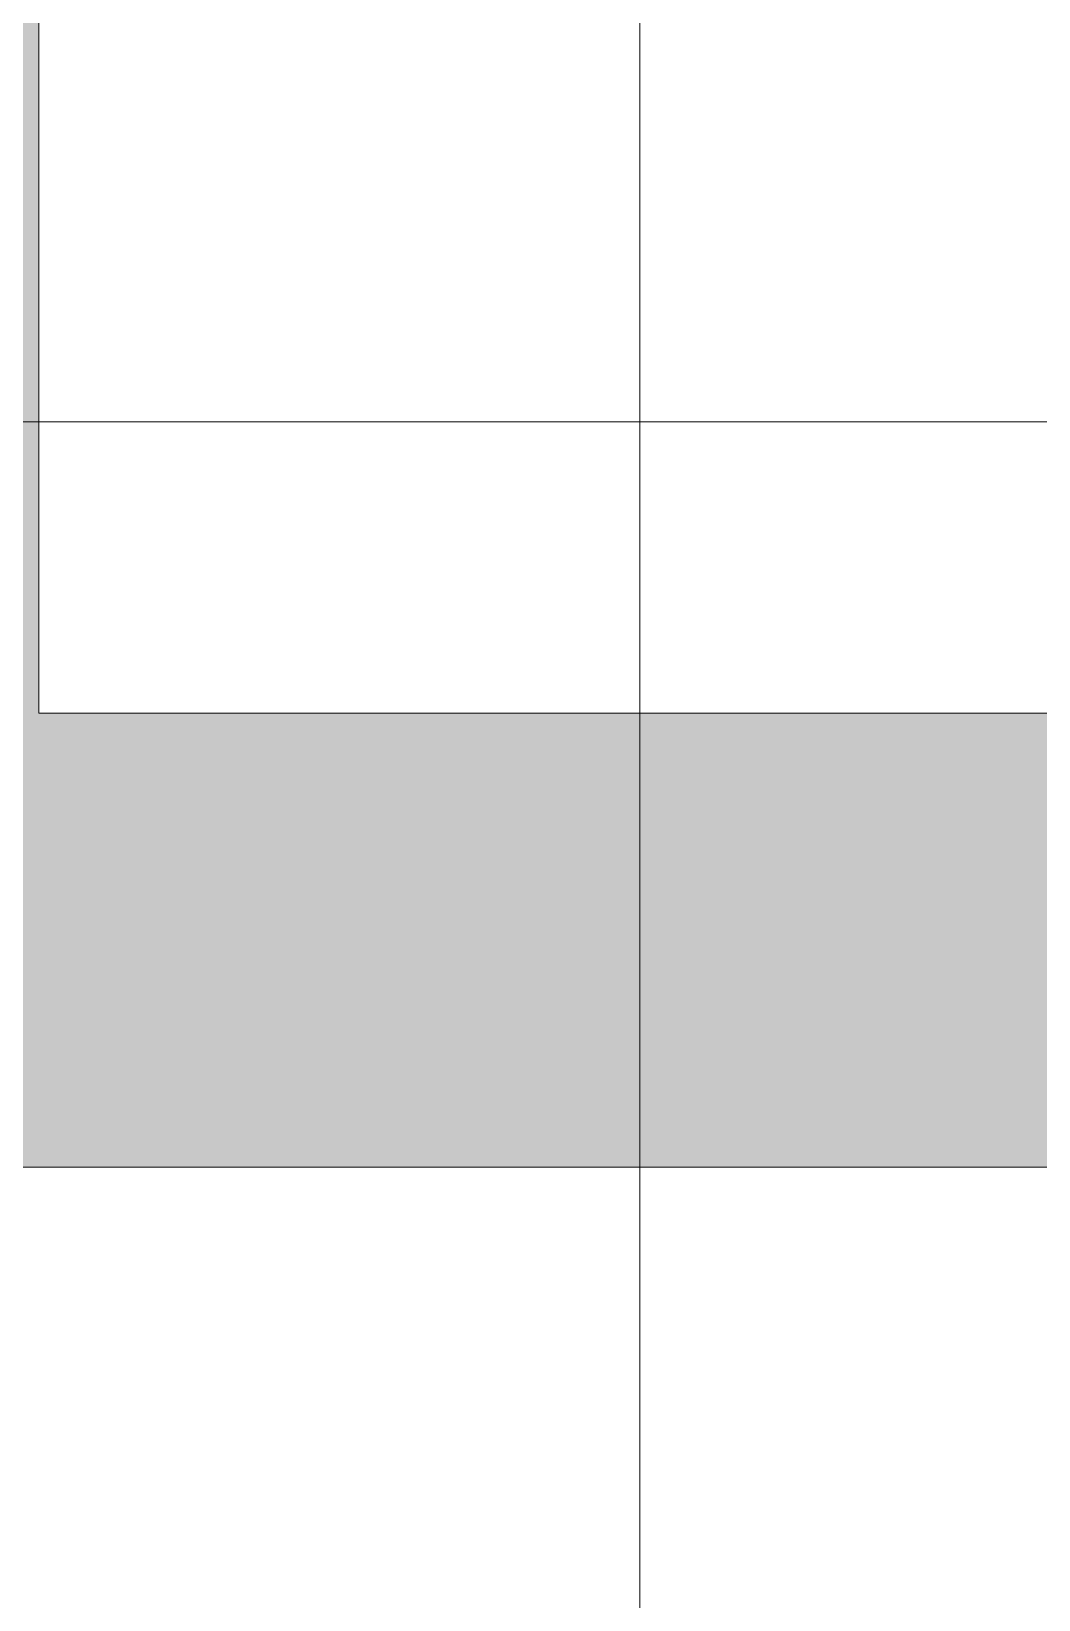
# Model space of a CAD drawing. Header units: inches. Extents: x -4266 to -1814, y 9706 to 12441.
# Drawn here: x -2764.59 to -2755.16, y 9935.14 to 9949.82 of the extents above; entities that cross this region are included whole.
import ezdxf

# ---------------------------------------------------------------- set-up
doc = ezdxf.new("R2010")
doc.units = ezdxf.units.IN
doc.header["$MEASUREMENT"] = 0
for name, color, linetype, lineweight in [('0-1', 7, 'Continuous', 5), ('0-3', 7, 'Continuous', 9), ('A-DETL-GENF-2', 253, 'Continuous', 9), ('A-WALL-3', 10, 'Continuous', 13), ('A-WALL-4', 254, 'Continuous', 5)]:
    doc.layers.add(name, color=color, linetype=linetype, lineweight=lineweight)

# ---------------------------------------------------------------- blocks, each defined once
blk = doc.blocks.new('gold flame spirea 26749 - gold flame spirea 26749-V185-FLOOR PLAN - 1ST FLOOR')
at = {"layer": 'A-DETL-GENF-2'}
for p, q in [((0, -12.014), (0, -11.923)), ((0, -11.935), (0, -12.006)), ((0, -12.327), (0, -12.005)), ((0, -12.005), (0, -12.136)), ((0, -12.006), (0, -12.049)), ((0, -12.097), (0, -12.014)), ((0, -12.049), (0, -12.103)), ((0, -12.284), (0, -12.097)), ((0, -12.103), (0, -12.18)), ((0, -12.136), (0, -12.189)), ((0, -12.18), (0, -12.27)), ((0, -12.189), (0, -12.259)), ((0, -12.259), (0, -12.351)), ((0, -12.27), (0, -12.364)), ((0, -12.455), (0, -12.284)), ((0, -12.546), (0, -12.327)), ((0, -12.351), (0, -12.47)), ((0, -12.364), (0, -12.454)), ((0, -12.454), (0, -12.53)), ((0, -12.625), (0, -12.455)), ((0, -12.47), (0, -13.633)), ((0, -12.53), (0, -12.584)), ((0, -12.698), (0, -12.546)), ((0, -12.584), (0, -13.585)), ((0, -12.794), (0, -12.625)), ((0, -12.816), (0, -12.698)), ((0, -13.215), (0, -12.749)), ((0, -12.749), (0, -12.879)), ((0, -12.962), (0, -12.794)), ((0, -12.934), (0, -12.816)), ((0, -12.879), (0, -12.982)), ((0, -13.086), (0, -12.934)), ((0, -13.127), (0, -12.962)), ((0, -12.982), (0, -13.065)), ((0, -13.065), (0, -13.133)), ((0, -13.308), (0, -13.086)), ((0, -13.289), (0, -13.127)), ((0, -13.133), (0, -13.192)), ((0, -13.192), (0, -13.248)), ((0, -13.34), (0, -13.215)), ((0, -13.248), (0, -13.308)), ((0, -13.447), (0, -13.289)), ((0, -13.427), (0, -13.34)), ((0, -13.485), (0, -13.427)), ((0, -13.712), (0, -13.447)), ((0, -13.528), (0, -13.485)), ((0, -13.566), (0, -13.528)), ((0, -13.578), (0, -13.54)), ((0, -13.54), (0, -13.822)), ((0, -13.613), (0, -13.566)), ((0, -13.591), (0, -13.578)), ((0, -13.596), (0, -13.582)), ((0, -13.582), (0, -13.584)), ((0, -13.584), (0, -13.59)), ((0, -13.585), (0, -13.736)), ((0, -13.59), (0, -13.591)), ((0, -13.633), (0, -13.596)), ((0, -13.68), (0, -13.613)), ((0, -13.995), (0, -13.68)), ((0, -14.193), (0, -13.712)), ((0, -13.736), (0, -13.867)), ((0, -13.822), (0, -13.93)), ((0, -13.867), (0, -14.1)), ((0, -13.93), (0, -14.017)), ((0, -14.09), (0, -13.995)), ((0, -14.017), (0, -14.082)), ((0, -14.082), (0, -14.124)), ((0, -14.154), (0, -14.09)), ((0, -14.1), (0, -14.214)), ((0, -14.124), (0, -14.145)), ((0, -14.145), (0, -14.314)), ((0, -14.194), (0, -14.154)), ((0, -14.437), (0, -14.193)), ((0, -14.22), (0, -14.194)), ((0, -14.214), (0, -14.337)), ((0, -14.238), (0, -14.22)), ((0, -14.403), (0, -14.238)), ((0, -14.314), (0, -14.469)), ((0, -14.362), (0, -14.329)), ((0, -14.329), (0, -14.462)), ((0, -14.337), (0, -14.475)), ((0, -14.383), (0, -14.362)), ((0, -14.396), (0, -14.383)), ((0, -14.408), (0, -14.396)), ((0, -14.559), (0, -14.403)), ((0, -14.421), (0, -14.408)), ((0, -14.442), (0, -14.421)), ((0, -14.703), (0, -14.437)), ((0, -14.475), (0, -14.442)), ((0, -14.462), (0, -14.596)), ((0, -14.469), (0, -14.618)), ((0, -14.709), (0, -14.559)), ((0, -14.596), (0, -14.729)), ((0, -14.618), (0, -14.771)), ((0, -14.704), (0, -14.697)), ((0, -14.697), (0, -14.73)), ((0, -14.754), (0, -14.7)), ((0, -14.7), (0, -14.704)), ((0, -15.004), (0, -14.703)), ((0, -14.859), (0, -14.709)), ((0, -14.729), (0, -14.862)), ((0, -14.73), (0, -14.799)), ((0, -14.842), (0, -14.754)), ((0, -14.771), (0, -15.13)), ((0, -14.799), (0, -14.901)), ((0, -14.941), (0, -14.842)), ((0, -15.014), (0, -14.859)), ((0, -14.862), (0, -14.996)), ((0, -14.901), (0, -15.03)), ((0, -15.325), (0, -14.913)), ((0, -14.913), (0, -14.953)), ((0, -15.028), (0, -14.941)), ((0, -14.953), (0, -14.998)), ((0, -14.996), (0, -15.129)), ((0, -14.998), (0, -15.058)), ((0, -15.355), (0, -15.004)), ((0, -15.177), (0, -15.014)), ((0, -15.081), (0, -15.028)), ((0, -15.03), (0, -15.182)), ((0, -15.058), (0, -15.145)), ((0, -15.303), (0, -15.076)), ((0, -15.076), (0, -15.081)), ((0, -15.129), (0, -15.262)), ((0, -15.13), (0, -15.355)), ((0, -15.145), (0, -15.27)), ((0, -15.355), (0, -15.177)), ((0, -15.182), (0, -15.355)), ((0, -15.262), (0, -15.255)), ((0, -15.255), (0, -15.275)), ((0, -15.27), (0, -15.445)), ((0, -15.275), (0, -15.317)), ((0, -15.48), (0, -15.303)), ((0, -15.317), (0, -15.376)), ((0, -15.661), (0, -15.325)), ((0, -15.376), (0, -15.444)), ((0, -15.444), (0, -15.517)), ((0, -15.445), (0, -15.681)), ((0, -15.62), (0, -15.48)), ((0, -15.517), (0, -15.588)), ((0, -15.588), (0, -15.666)), ((0, -15.848), (0, -15.62)), ((0, -15.951), (0, -15.661)), ((0, -15.666), (0, -15.804)), ((0, -15.681), (0, -15.823)), ((0, -15.804), (0, -16.132)), ((0, -15.823), (0, -15.956)), ((0, -15.964), (0, -15.848)), ((0, -16.515), (0, -15.951)), ((0, -15.956), (0, -16.094)), ((0, -16.099), (0, -15.964)), ((0, -16.094), (0, -16.248)), ((0, -16.256), (0, -16.099)), ((0, -16.132), (0, -16.258)), ((0, -16.25), (0, -16.156)), ((0, -16.156), (0, -16.237)), ((0, -16.237), (0, -16.451)), ((0, -16.248), (0, -16.431)), ((0, -16.565), (0, -16.25)), ((0, -16.319), (0, -16.256)), ((0, -16.258), (0, -16.316)), ((0, -17.263), (0, -16.274)), ((0, -16.316), (0, -16.274)), ((0, -16.37), (0, -16.319)), ((0, -16.405), (0, -16.37)), ((0, -16.425), (0, -16.405)), ((0, -16.556), (0, -16.425)), ((0, -16.425), (0, -16.425)), ((0, -16.431), (0, -16.657)), ((0, -16.451), (0, -16.753)), ((0, -16.851), (0, -16.515)), ((0, -16.724), (0, -16.556)), ((0, -16.771), (0, -16.565)), ((0, -16.657), (0, -16.937)), ((0, -16.718), (0, -16.658)), ((0, -16.658), (0, -16.916)), ((0, -16.747), (0, -16.718)), ((0, -16.897), (0, -16.724)), ((0, -16.757), (0, -16.747)), ((0, -16.753), (0, -17.1)), ((0, -16.762), (0, -16.757)), ((0, -16.772), (0, -16.762)), ((0, -16.961), (0, -16.771)), ((0, -16.801), (0, -16.772)), ((0, -16.861), (0, -16.801)), ((0, -17.263), (0, -16.851)), ((0, -16.997), (0, -16.861)), ((0, -16.937), (0, -16.886)), ((0, -16.886), (0, -16.904)), ((0, -17.045), (0, -16.897)), ((0, -16.904), (0, -16.956)), ((0, -16.916), (0, -17.023)), ((0, -16.956), (0, -17.011)), ((0, -17.146), (0, -16.961)), ((0, -17.036), (0, -16.997)), ((0, -17.011), (0, -17.036)), ((0, -17.023), (0, -17.126)), ((0, -17.554), (0, -17.03)), ((0, -17.03), (0, -18.054)), ((0, -17.155), (0, -17.03)), ((0, -17.03), (0, -17.142)), ((0, -17.137), (0, -17.045)), ((0, -17.1), (0, -17.449)), ((0, -17.192), (0, -17.123)), ((0, -17.123), (0, -17.774)), ((0, -17.126), (0, -17.234)), ((0, -17.142), (0, -17.137)), ((0, -17.336), (0, -17.146)), ((0, -17.274), (0, -17.155)), ((0, -17.304), (0, -17.192)), ((0, -17.341), (0, -17.216)), ((0, -17.216), (0, -17.462)), ((0, -17.234), (0, -17.354)), ((0, -17.397), (0, -17.274)), ((0, -17.352), (0, -17.304)), ((0, -17.779), (0, -17.336)), ((0, -17.416), (0, -17.341)), ((0, -17.398), (0, -17.352)), ((0, -17.354), (0, -17.495)), ((0, -17.535), (0, -17.397)), ((0, -17.445), (0, -17.398)), ((0, -17.469), (0, -17.416)), ((0, -17.495), (0, -17.445)), ((0, -17.449), (0, -17.514)), ((0, -17.462), (0, -17.629)), ((0, -17.532), (0, -17.469)), ((0, -17.514), (0, -17.588)), ((0, -17.634), (0, -17.532)), ((0, -17.699), (0, -17.535)), ((0, -17.67), (0, -17.542)), ((0, -17.542), (0, -17.591)), ((0, -17.833), (0, -17.554)), ((0, -17.588), (0, -17.664)), ((0, -17.591), (0, -17.648)), ((0, -17.629), (0, -17.745)), ((0, -17.806), (0, -17.634)), ((0, -17.648), (0, -17.716)), ((0, -17.664), (0, -17.729)), ((0, -17.83), (0, -17.67)), ((0, -17.899), (0, -17.699)), ((0, -17.716), (0, -17.797)), ((0, -17.729), (0, -17.776)), ((0, -17.745), (0, -17.838)), ((0, -17.774), (0, -17.827)), ((0, -17.794), (0, -17.774)), ((0, -17.774), (0, -17.962)), ((0, -17.776), (0, -17.794)), ((0, -18.054), (0, -17.779)), ((0, -17.797), (0, -17.895)), ((0, -18.077), (0, -17.806)), ((0, -17.827), (0, -17.887)), ((0, -18.016), (0, -17.83)), ((0, -18.122), (0, -17.833)), ((0, -17.838), (0, -17.937)), ((0, -17.887), (0, -17.961)), ((0, -17.895), (0, -18.01)), ((0, -18.147), (0, -17.899)), ((0, -17.937), (0, -18.068)), ((0, -17.961), (0, -18.058)), ((0, -17.962), (0, -18.117)), ((0, -18.01), (0, -18.147)), ((0, -18.219), (0, -18.016)), ((0, -18.058), (0, -18.353)), ((0, -18.068), (0, -18.259)), ((0, -18.222), (0, -18.077)), ((0, -18.117), (0, -18.251)), ((0, -18.14), (0, -18.118)), ((0, -18.118), (0, -18.153)), ((0, -18.408), (0, -18.122)), ((0, -18.235), (0, -18.14)), ((0, -18.153), (0, -18.23)), ((0, -18.43), (0, -18.219)), ((0, -18.365), (0, -18.222)), ((0, -18.23), (0, -18.333)), ((0, -18.418), (0, -18.235)), ((0, -18.251), (0, -18.378)), ((0, -18.259), (0, -18.312)), ((0, -18.312), (0, -18.344)), ((0, -18.333), (0, -18.567)), ((0, -18.798), (0, -18.333)), ((0, -18.333), (0, -19.264)), ((0, -18.344), (0, -18.37)), ((0, -18.353), (0, -18.565)), ((0, -18.507), (0, -18.365)), ((0, -18.37), (0, -18.405)), ((0, -18.378), (0, -18.511)), ((0, -18.405), (0, -18.463)), ((0, -18.677), (0, -18.408)), ((0, -18.705), (0, -18.418)), ((0, -18.642), (0, -18.43)), ((0, -18.463), (0, -18.558)), ((0, -18.648), (0, -18.507)), ((0, -18.511), (0, -18.662)), ((0, -18.558), (0, -18.705)), ((0, -18.565), (0, -18.664)), ((0, -18.567), (0, -19.076)), ((0, -18.845), (0, -18.642)), ((0, -18.79), (0, -18.648)), ((0, -18.662), (0, -18.845)), ((0, -18.664), (0, -18.712)), ((0, -18.918), (0, -18.677)), ((0, -18.712), (0, -18.756)), ((0, -18.756), (0, -18.804)), ((0, -18.932), (0, -18.79)), ((0, -18.978), (0, -18.798)), ((0, -18.804), (0, -18.903)), ((0, -18.903), (0, -19.077)), ((0, -19.118), (0, -18.918)), ((0, -19.077), (0, -18.932)), ((0, -19.157), (0, -18.978)), ((0, -19.076), (0, -19.333)), ((0, -19.264), (0, -19.118)), ((0, -19.333), (0, -19.157)), ((0, -19.333), (0, -19.58)), ((0, -19.506), (0, -19.333)), ((0, -19.677), (0, -19.506)), ((0, -19.58), (0, -19.808)), ((0, -19.844), (0, -19.677)), ((0, -19.808), (0, -20.008)), ((0, -20.008), (0, -19.844))]:
    blk.add_line(p, q, dxfattribs=at)
blk = doc.blocks.new('switchgrass 26764 - switchgrass 26764-V166-FLOOR PLAN - 1ST FLOOR')
at = {"layer": 'A-DETL-GENF-2'}
for p, q in [((0, 12.957), (0, 9.772)), ((0, 7.456), (0, 11.943)), ((0, 10.793), (0, 11.806)), ((0, 10.586), (0, 11.68)), ((0, 11.53), (0, 10.617)), ((0, 11.402), (0, 10.785)), ((0, 10.978), (0, 11.364)), ((0, 11.33), (0, 10.981)), ((0, 10.641), (0, 11.262)), ((0, 10.604), (0, 11.257)), ((0, 11.254), (0, 10.197)), ((0, 11.22), (0, 10.28)), ((0, 9.832), (0, 11.109)), ((0, 11.075), (0, 9.338)), ((0, 10.981), (0, 10.93)), ((0, 9.171), (0, 10.978)), ((0, 10.93), (0, 8.759)), ((0, 9.787), (0, 10.793)), ((0, 10.785), (0, 10.641)), ((0, 10.422), (0, 10.681)), ((0, 10.681), (0, 10.323)), ((0, 10.617), (0, 10.121)), ((0, 10.351), (0, 10.604)), ((0, 9.561), (0, 10.586)), ((0, 10.254), (0, 10.583)), ((0, 10.583), (0, 10.493)), ((0, 10.493), (0, 10.28)), ((0, 9.366), (0, 10.422)), ((0, 10.061), (0, 10.351)), ((0, 10.323), (0, 10.139)), ((0, 10.28), (0, 8.625)), ((0, 10.28), (0, 7.014)), ((0, 8.377), (0, 10.254)), ((0, 10.197), (0, 9.065)), ((0, 10.139), (0, 9.856)), ((0, 10.121), (0, 9.559)), ((0, 9.073), (0, 10.061)), ((0, 9.856), (0, 9.516)), ((0, 9.772), (0, 9.832)), ((0, 7.532), (0, 9.787)), ((0, 8.903), (0, 9.627)), ((0, 9.627), (0, 7.807)), ((0, 8.568), (0, 9.561)), ((0, 9.559), (0, 8.903)), ((0, 9.516), (0, 9.158)), ((0, 9.338), (0, 9.366)), ((0, 8.667), (0, 9.171)), ((0, 9.158), (0, 8.821)), ((0, 7.969), (0, 9.073)), ((0, 9.065), (0, 8.571)), ((0, 8.179), (0, 9.048)), ((0, 9.048), (0, 9.037)), ((0, 9.037), (0, 9.007)), ((0, 9.007), (0, 8.964)), ((0, 8.964), (0, 8.912)), ((0, 8.912), (0, 8.858)), ((0, 8.858), (0, 8.805)), ((0, 8.821), (0, 8.547)), ((0, 8.805), (0, 8.759)), ((0, 8.759), (0, 7.456)), ((0, 8.759), (0, 7.89)), ((0, 8.37), (0, 8.667)), ((0, 8.625), (0, 7.967)), ((0, 8.571), (0, 8.179)), ((0, 7.573), (0, 8.568)), ((0, 8.547), (0, 8.374)), ((0, 7.535), (0, 8.377)), ((0, 8.374), (0, 8.37)), ((0, 6.846), (0, 7.969)), ((0, 7.967), (0, 7.461)), ((0, 7.89), (0, 5.429)), ((0, 7.807), (0, 7.228)), ((0, 6.539), (0, 7.573)), ((0, 7.228), (0, 7.535)), ((0, 6.153), (0, 7.532)), ((0, 7.461), (0, 7.136)), ((0, 7.136), (0, 7.021)), ((0, 7.021), (0, 6.442)), ((0, 7.014), (0, 5.517)), ((0, 5.803), (0, 6.846)), ((0, 5.429), (0, 6.539)), ((0, 6.442), (0, 6.153)), ((0, 4.936), (0, 5.803)), ((0, 3.692), (0, 5.574)), ((0, 5.574), (0, 5.51)), ((0, 5.517), (0, 4.524)), ((0, 5.51), (0, 4.737)), ((0, 4.886), (0, 4.995)), ((0, 4.995), (0, 4.883)), ((0, 4.345), (0, 4.936)), ((0, 4.335), (0, 4.886)), ((0, 4.883), (0, 3.547)), ((0, 4.737), (0, 4.309)), ((0, 4.524), (0, 3.937)), ((0, 4.126), (0, 4.345)), ((0, 4.282), (0, 4.335)), ((0, 4.309), (0, 4.282)), ((0, 4.083), (0, 4.126)), ((0, 4.006), (0, 4.083)), ((0, 3.907), (0, 4.006)), ((0, 3.937), (0, 3.641)), ((0, 3.799), (0, 3.907)), ((0, 3.694), (0, 3.799)), ((0, 3.606), (0, 3.694)), ((0, 3.113), (0, 3.692)), ((0, 3.547), (0, 3.606)), ((0, 3.547), (0, 3.257)), ((0, 3.257), (0, 3.547)), ((0, 1.81), (0, 3.113)), ((0, 1.775), (0, 1.81)), ((0, 1.718), (0, 1.775)), ((0, 1.648), (0, 1.718)), ((0, 1.57), (0, 1.648)), ((0, 1.494), (0, 1.57)), ((0, 1.427), (0, 1.494)), ((0, 1.375), (0, 1.427)), ((0, 1.375), (0, -0.362)), ((0, 0.772), (0, -4.66)), ((3.367, 0), (-4.66, 0)), ((-3.547, 0), (-2.873, 0)), ((-2.873, 0), (-2.332, 0)), ((-2.332, 0), (-1.901, 0)), ((-1.901, 0), (-1.086, 0)), ((-1.086, 0), (-0.615, 0)), ((-0.615, 0), (-0.354, 0)), ((-0.354, 0), (-0.507, 0)), ((1.375, 0), (-0.362, 0)), ((1.375, 0), (1.427, 0)), ((1.427, 0), (1.494, 0)), ((1.494, 0), (1.57, 0)), ((1.57, 0), (1.648, 0)), ((1.648, 0), (1.718, 0)), ((1.718, 0), (1.775, 0)), ((1.775, 0), (1.81, 0)), ((1.81, 0), (3.113, 0)), ((3.113, 0), (3.692, 0)), ((3.547, 0), (3.257, 0)), ((3.257, 0), (3.547, 0)), ((3.484, 0), (3.367, 0)), ((3.564, 0), (3.484, 0)), ((4.883, 0), (3.547, 0)), ((3.547, 0), (3.606, 0)), ((3.615, 0), (3.564, 0)), ((3.606, 0), (3.694, 0)), ((3.641, 0), (3.615, 0)), ((3.937, 0), (3.641, 0)), ((3.692, 0), (5.574, 0)), ((3.694, 0), (3.799, 0)), ((3.799, 0), (3.907, 0)), ((3.907, 0), (4.006, 0)), ((4.524, 0), (3.937, 0)), ((4.006, 0), (4.083, 0)), ((4.083, 0), (4.126, 0)), ((4.126, 0), (4.345, 0)), ((4.309, 0), (4.282, 0)), ((4.282, 0), (4.335, 0)), ((4.737, 0), (4.309, 0)), ((4.335, 0), (4.886, 0)), ((4.345, 0), (4.936, 0)), ((5.517, 0), (4.524, 0)), ((5.51, 0), (4.737, 0)), ((4.995, 0), (4.883, 0)), ((4.886, 0), (4.995, 0)), ((4.936, 0), (5.803, 0)), ((7.89, 0), (5.429, 0)), ((5.429, 0), (6.539, 0)), ((5.574, 0), (5.51, 0)), ((7.014, 0), (5.517, 0)), ((-4.37, 0), (-3.547, 0)), ((-0.654, 0), (-0.666, 0)), ((-0.666, 0), (-0.666, 0)), ((-0.666, 0), (-0.651, 0)), ((-0.631, 0), (-0.654, 0)), ((-0.651, 0), (-0.362, 0)), ((-0.598, 0), (-0.631, 0)), ((-0.556, 0), (-0.598, 0)), ((-0.507, 0), (-0.556, 0)), ((0, -0.615), (0, -0.354)), ((0, -0.354), (0, -0.507)), ((0, -0.651), (0, -0.362)), ((0, -0.507), (0, -0.556)), ((0, -0.556), (0, -0.598)), ((0, -0.598), (0, -0.631)), ((0, -1.086), (0, -0.615)), ((0, -0.631), (0, -0.654)), ((0, -0.666), (0, -0.651)), ((0, -0.654), (0, -0.666)), ((0, -0.666), (0, -0.666)), ((0, -1.901), (0, -1.086)), ((0, -2.332), (0, -1.901)), ((0, -2.873), (0, -2.332)), ((0, -3.547), (0, -2.873)), ((0, -4.37), (0, -3.547))]:
    blk.add_line(p, q, dxfattribs=at)
blk = doc.blocks.new('CTR - 1st Phase - Shell_rvt-1-FLOOR PLAN - 1ST FLOOR')
at = {"layer": 'A-WALL-4'}
for points in [[(-2764.524, 9939.189), (-2764.524, 10009.089), (-2768.774, 10009.089), (-2768.774, 9939.189)], [(-2763.238, 9939.189), (-2748.274, 9939.189), (-2748.274, 9943.439), (-2764.524, 9943.439), (-2764.524, 9939.189)]]:
    blk.add_hatch(color=256, dxfattribs=at).paths.add_polyline_path(points, flags=0)
at = {"layer": 'A-WALL-3'}
for p, q in [((-2764.524, 10009.089), (-2764.524, 9943.439)), ((-2764.524, 9943.439), (-2752.524, 9943.439)), ((-2768.774, 9939.189), (-2764.524, 9939.189)), ((-2748.274, 9939.189), (-2764.524, 9939.189))]:
    blk.add_line(p, q, dxfattribs=at)
at = {"layer": '0-3'}
blk.add_blockref('gold flame spirea 26749 - gold flame spirea 26749-V185-FLOOR PLAN - 1ST FLOOR', (-2758.899, 9961.789), dxfattribs=at)
at = {"layer": '0-3', "rotation": 180}
blk.add_blockref('switchgrass 26764 - switchgrass 26764-V166-FLOOR PLAN - 1ST FLOOR', (-2758.899, 9946.164), dxfattribs=at)

msp = doc.modelspace()

# ---------------------------------------------------------------- block references
at = {"layer": '0-1'}
msp.add_blockref('CTR - 1st Phase - Shell_rvt-1-FLOOR PLAN - 1ST FLOOR', (0, 0), dxfattribs=at)

doc.saveas('drawing.dxf')
